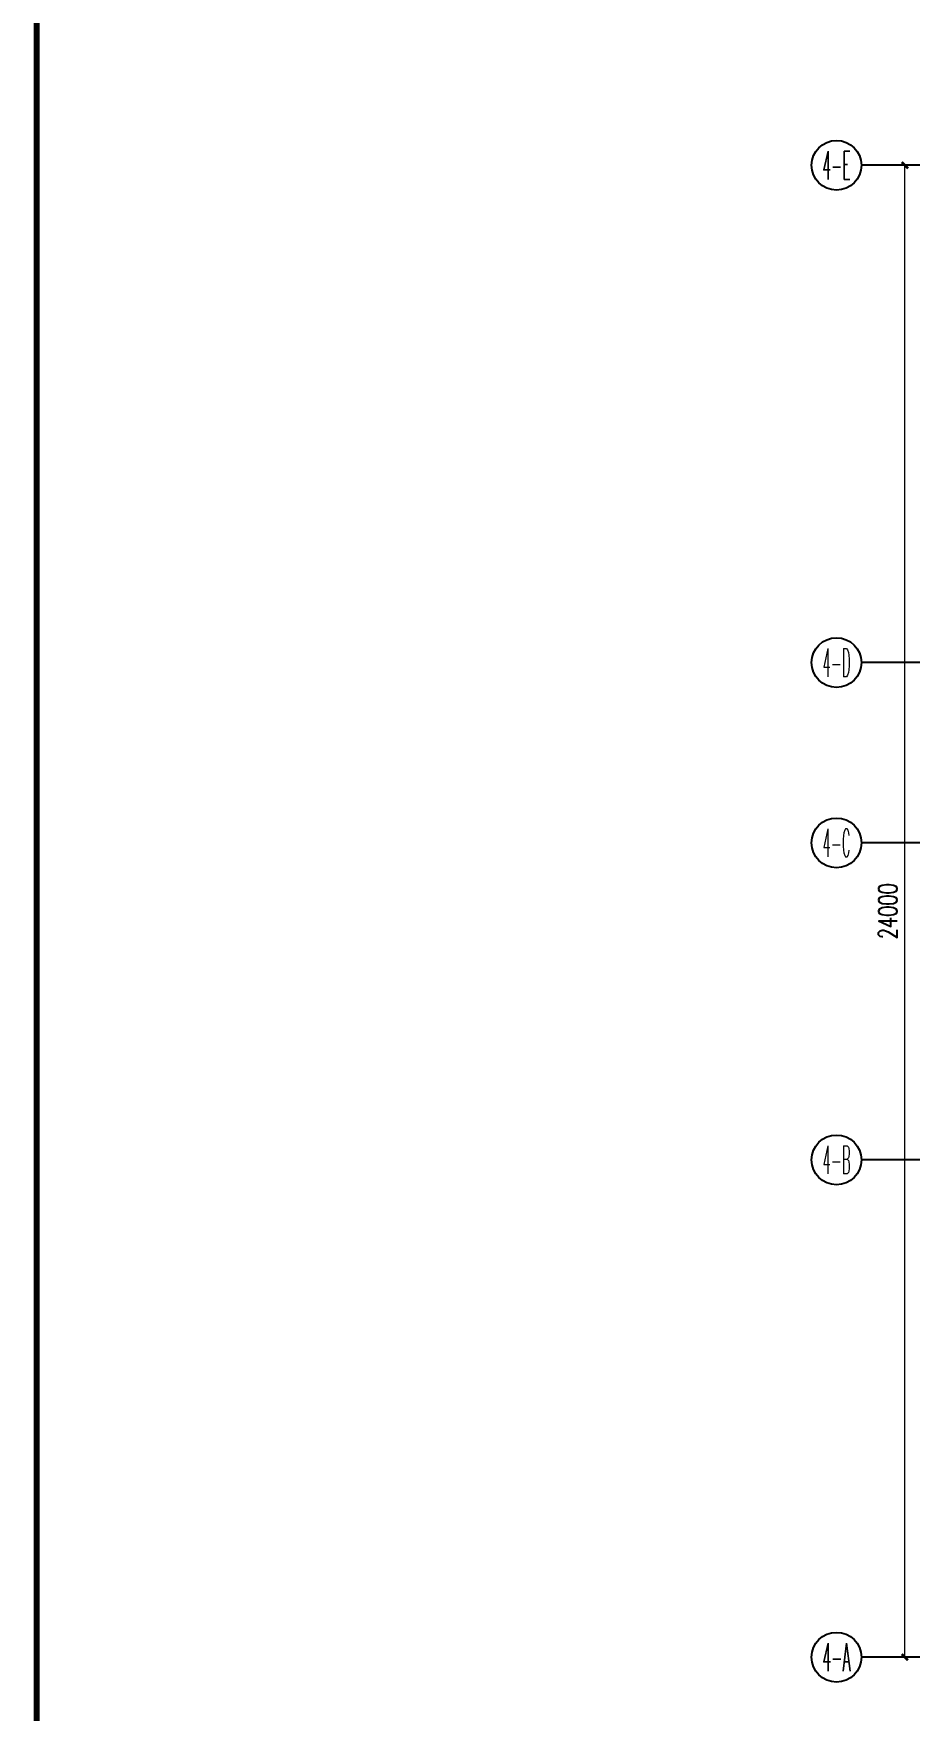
# Model space of a CAD drawing. Extents: x -124594 to 516503, y -3148 to 203159.
# Drawn here: x 83840 to 97932, y 93934 to 120910 of the extents above; entities that cross this region are included whole.
import ezdxf
from ezdxf.enums import TextEntityAlignment as Align

# ---------------------------------------------------------------- set-up
doc = ezdxf.new("R2010")
doc.units = 0
doc.header["$LTSCALE"] = 1000
doc.header["$MEASUREMENT"] = 0
for name, color, linetype in [('AXIS', 3, 'Continuous'), ('AXIS_TEXT', 7, 'Continuous'), ('PUB_TITLE', 4, 'Continuous')]:
    doc.layers.add(name, color=color, linetype=linetype)
doc.layers.add('建筑底图', color=8, linetype='Continuous', lineweight=5)
doc.styles.add('_TCH_AXIS', font='COMPLEX', dxfattribs={"bigfont": 'GBCBIG'})
doc.styles.add('_TCH_DIM_T3', font='SIMPLEX', dxfattribs={"width": 0.705882, "bigfont": 'GBCBIG'})
doc.styles.add('COMPLEX', font='COMPLEX')
doc.dimstyles.new('_TCH_ARCH&&100', dxfattribs={"dimtxt": 297.5, "dimasz": 100, "dimexe": 250, "dimexo": 300, "dimgap": 126.25, "dimtad": 1, "dimdec": 0, "dimzin": 0, "dimdsep": 46, "dimtxsty": '_TCH_DIM_T3', "dimblk": 'ARCHTICK', "dimcen": 0.09, "dimclrt": 7, "dimazin": 2, "dimtfac": 1, "dimtdec": 0, "dimtix": 1, "dimtmove": 2, "dimatfit": 3, "dimfxl": 1, "dimtolj": 1, "dimtzin": 0, "dimarcsym": 0})

# ---------------------------------------------------------------- blocks, each defined once
blk = doc.blocks.new('_AXISO')
blk.add_circle((0, 0), 0.5)
at = {"layer": 'AXIS_TEXT', "style": 'COMPLEX', "width": 1.041667}
blk.add_attdef('A', text='', height=0.56, dxfattribs=at).set_placement((-0.25, -0.28), (0.25, -0.28), align=Align.FIT)
blk = doc.blocks.new('_ArchTick')
at = {"color": 0, "linetype": 'ByBlock', "const_width": 0.4}
blk.add_lwpolyline([(-0.5, -0.5), (0.5, 0.5)], dxfattribs=at)
blk = doc.blocks.new('*D176')
at = {"layer": 'AXIS', "color": 0, "lineweight": -2, "transparency": 16777216}
for p, q in [((100858, 118791), (97608, 118791)), ((97858, 94791), (97858, 118791)), ((100858, 94791), (97608, 94791))]:
    blk.add_line(p, q, dxfattribs=at)
at = {"layer": 'Defpoints', "color": 0, "transparency": 16777216}
for p in [(97858, 118791), (101158, 118791), (101158, 94791)]:
    blk.add_point(p, dxfattribs=at)
at = {"layer": 'AXIS', "color": 0, "lineweight": -2, "transparency": 16777216, "xscale": 100, "yscale": 100, "zscale": 100}
for p, rotation in [((97858, 118791), 90), ((97858, 94791), 270)]:
    blk.add_blockref('_ArchTick', p, dxfattribs=dict(at, rotation=rotation))
at = {"layer": 'AXIS', "color": 7, "transparency": 16777216, "insert": (97583, 106791), "char_height": 297.5, "attachment_point": 5, "rotation": 90, "style": '_TCH_DIM_T3'}
blk.add_mtext('\\A1;24000', dxfattribs=at)
blk = doc.blocks.new('HGSDEWS')
at = {"layer": 'AXIS', "color": 8}
for p, q in [((101158.3, 118790.8), (97158.3, 118790.8)), ((101158.3, 110790.8), (97158.3, 110790.8)), ((101158.3, 107890.8), (97158.3, 107890.8)), ((101158.3, 102790.8), (97158.3, 102790.8)), ((101158.3, 94790.8), (97158.3, 94790.8))]:
    blk.add_line(p, q, dxfattribs=at)
ref = blk.add_blockref('_AXISO', (96758.3, 118790.8), dxfattribs=dict(at, xscale=800, yscale=800, zscale=800))
ref.add_attrib('A', '4-E', dxfattribs={"layer": 'AXIS_TEXT', "color": 8, "height": 452.55, "style": '_TCH_AXIS', "width": 0.333333}).set_placement((96532.1, 118564.5), (96984.6, 118564.5), align=Align.FIT)
ref = blk.add_blockref('_AXISO', (96758.3, 110790.8), dxfattribs=dict(at, xscale=800, yscale=800, zscale=800))
ref.add_attrib('A', '4-D', dxfattribs={"layer": 'AXIS_TEXT', "color": 8, "height": 452.55, "style": '_TCH_AXIS', "width": 0.328125}).set_placement((96532.1, 110564.5), (96984.6, 110564.5), align=Align.FIT)
ref = blk.add_blockref('_AXISO', (96758.3, 107890.8), dxfattribs=dict(at, xscale=800, yscale=800, zscale=800))
ref.add_attrib('A', '4-C', dxfattribs={"layer": 'AXIS_TEXT', "color": 8, "height": 452.55, "style": '_TCH_AXIS', "width": 0.33871}).set_placement((96532.1, 107664.5), (96984.6, 107664.5), align=Align.FIT)
ref = blk.add_blockref('_AXISO', (96758.3, 102790.8), dxfattribs=dict(at, xscale=800, yscale=800, zscale=800))
ref.add_attrib('A', '4-B', dxfattribs={"layer": 'AXIS_TEXT', "color": 8, "height": 452.55, "style": '_TCH_AXIS', "width": 0.328125}).set_placement((96532.1, 102564.5), (96984.6, 102564.5), align=Align.FIT)
ref = blk.add_blockref('_AXISO', (96758.3, 94790.8), dxfattribs=dict(at, xscale=800, yscale=800, zscale=800))
ref.add_attrib('A', '4-A', dxfattribs={"layer": 'AXIS_TEXT', "color": 8, "height": 452.55, "style": '_TCH_AXIS', "width": 0.323077}).set_placement((96532.1, 94564.5), (96984.6, 94564.5), align=Align.FIT)
dim = blk.add_aligned_dim(p1=(101158.3, 94790.8), p2=(101158.3, 118790.8), distance=3300, dimstyle='_TCH_ARCH&&100', dxfattribs=at)
dim.commit()
dim.dimension.update_dxf_attribs({"geometry": '*D176', "text_midpoint": (97583.3, 106790.8)})

msp = doc.modelspace()

# ---------------------------------------------------------------- linework, layer by layer
at = {"layer": 'PUB_TITLE', "const_width": 100}
msp.add_lwpolyline([(83890, 77379), (164490, 77379), (164490, 134779), (83890, 134779)], close=True, dxfattribs=at)

# ---------------------------------------------------------------- block references
at = {"layer": '建筑底图'}
msp.add_blockref('HGSDEWS', (0, 0), dxfattribs=at)

doc.saveas('drawing.dxf')
